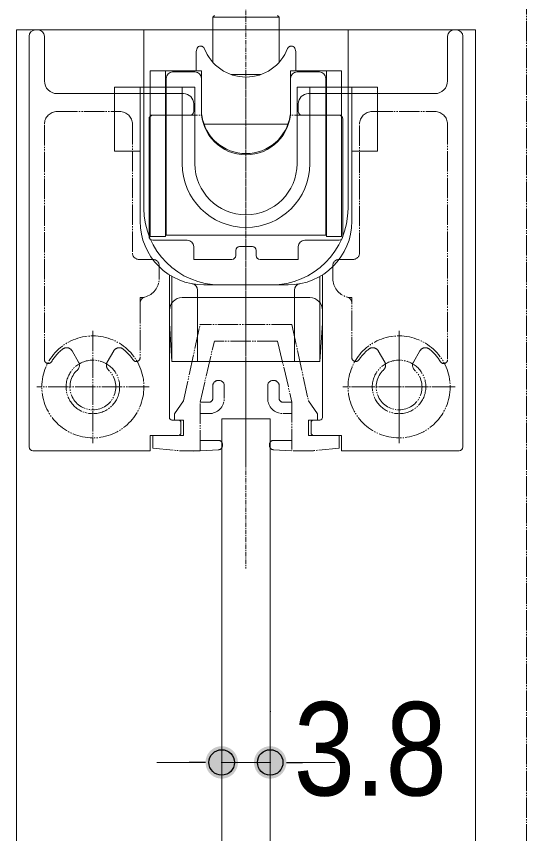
# Model space of a CAD drawing. Units: millimetres, scale not verified. Extents: x -6062 to 6062, y -3045 to 3045.
# Drawn here: x 910.7 to 1110.7, y 482.3 to 802.8 of the extents above; entities that cross this region are included whole.
import ezdxf
from ezdxf.enums import TextEntityAlignment as Align

# ---------------------------------------------------------------- set-up
doc = ezdxf.new("R2010")
doc.units = ezdxf.units.MM
doc.header["$LTSCALE"] = 20
doc.header["$PDMODE"] = 32
doc.header["$PDSIZE"] = 10
doc.linetypes.add('USER2', pattern=[10.5, 8, -0.5, 0.5, -0.5, 0.5, -0.5])
doc.linetypes.add('USER3', pattern=[2.91, 1.76, -0.4, 0.35, -0.4])
for name, color, linetype, lineweight in [('0-2_0', 7, 'Continuous', 25), ('0-4_2寸法-2', 7, 'Continuous', 15), ('0-6_3一般', 7, 'Continuous', 15)]:
    doc.layers.add(name, color=color, linetype=linetype, lineweight=lineweight)
doc.layers.add('0-3_Defpoints', color=7, linetype='Continuous')
doc.styles.add('ＭＳ Ｐゴシック', font='')
doc.styles.get('ＭＳ Ｐゴシック').set_extended_font_data('MS PGothic')

# ---------------------------------------------------------------- blocks, each defined once
blk = doc.blocks.new('_Dot')
at = {"layer": '0-2_0'}
blk.add_line((-10, 0), (-20, 0), dxfattribs=at)
for points in [[(0, 0), (-8.76, 4.82), (-8.09, 5.88)], [(0, 0), (-8.09, 5.88), (-7.29, 6.85)], [(0, 0), (-7.29, 6.85), (-6.37, 7.71)], [(0, 0), (-6.37, 7.71), (-5.36, 8.44)], [(0, 0), (-5.36, 8.44), (-4.26, 9.05)], [(0, 0), (-4.26, 9.05), (-3.09, 9.51)], [(0, 0), (-3.09, 9.51), (-1.87, 9.82)], [(0, 0), (-1.87, 9.82), (-0.63, 9.98)], [(0, 0), (-0.63, 9.98), (0.63, 9.98)], [(0, 0), (0.63, 9.98), (1.87, 9.82)], [(0, 0), (1.87, 9.82), (3.09, 9.51)], [(0, 0), (3.09, 9.51), (4.26, 9.05)], [(0, 0), (4.26, 9.05), (5.36, 8.44)], [(0, 0), (5.36, 8.44), (6.37, 7.71)], [(0, 0), (6.37, 7.71), (7.29, 6.85)], [(0, 0), (7.29, 6.85), (8.09, 5.88)], [(0, 0), (8.09, 5.88), (8.76, 4.82)], [(0, 0), (-10, 0), (-9.92, 1.25)], [(0, 0), (-9.92, -1.25), (-10, 0)], [(0, 0), (-9.92, 1.25), (-9.69, 2.49)], [(0, 0), (-9.69, -2.49), (-9.92, -1.25)], [(0, 0), (-9.69, 2.49), (-9.3, 3.68)], [(0, 0), (-9.3, -3.68), (-9.69, -2.49)], [(0, 0), (-9.3, 3.68), (-8.76, 4.82)], [(0, 0), (-8.76, -4.82), (-9.3, -3.68)], [(0, 0), (-8.09, -5.88), (-8.76, -4.82)], [(0, 0), (-7.29, -6.85), (-8.09, -5.88)], [(0, 0), (-6.37, -7.71), (-7.29, -6.85)], [(0, 0), (-5.36, -8.44), (-6.37, -7.71)], [(0, 0), (-4.26, -9.05), (-5.36, -8.44)], [(0, 0), (-3.09, -9.51), (-4.26, -9.05)], [(0, 0), (-1.87, -9.82), (-3.09, -9.51)], [(0, 0), (-0.63, -9.98), (-1.87, -9.82)], [(0, 0), (0.63, -9.98), (-0.63, -9.98)], [(0, 0), (8.76, 4.82), (9.3, 3.68)], [(0, 0), (9.3, 3.68), (9.69, 2.49)], [(0, 0), (9.69, 2.49), (9.92, 1.25)], [(0, 0), (9.92, 1.25), (10, 0)], [(0, 0), (1.87, -9.82), (0.63, -9.98)], [(0, 0), (3.09, -9.51), (1.87, -9.82)], [(0, 0), (4.26, -9.05), (3.09, -9.51)], [(0, 0), (5.36, -8.44), (4.26, -9.05)], [(0, 0), (6.37, -7.71), (5.36, -8.44)], [(0, 0), (7.29, -6.85), (6.37, -7.71)], [(0, 0), (8.09, -5.88), (7.29, -6.85)], [(0, 0), (8.76, -4.82), (8.09, -5.88)], [(0, 0), (9.3, -3.68), (8.76, -4.82)], [(0, 0), (9.69, -2.49), (9.3, -3.68)], [(0, 0), (9.92, -1.25), (9.69, -2.49)], [(0, 0), (10, 0), (9.92, -1.25)]]:
    blk.add_solid(points, dxfattribs=at)
blk = doc.blocks.new('グループ-12')
at = {"layer": '0-6_3一般', "linetype": 'USER3'}
blk.add_line((55763.7, 20061), (55763.7, 11725.2), dxfattribs=at)
blk = doc.blocks.new('グループ-15')
at = {"layer": '0-6_3一般'}
for p, q in [((55573.7, 12900), (55573.7, -35904.9)), ((55953.7, 12900), (55573.7, 12900)), ((55953.7, -35904.9), (55953.7, 12900))]:
    blk.add_line(p, q, dxfattribs=at)
blk.add_lwpolyline([(57563.7, 15950), (57563.7, -38750), (53963.7, -38750), (53963.7, 15950)], close=True, dxfattribs=at)
blk = doc.blocks.new('グループ-16')
at = {"layer": '0-6_3一般', "linetype": 'USER2'}
blk.add_line((57963.7, -40000), (57963.7, 20000), dxfattribs=at)
at = {"layer": '0-6_3一般'}
for name in ['グループ-12', 'グループ-15']:
    blk.add_blockref(name, (0, 0), dxfattribs=at)
blk = doc.blocks.new('グループ-17')
at = {"layer": '0-6_3一般'}
for p, q in [((55516.2, 16062.5), (55503.7, 16050)), ((55503.7, 16050), (55503.7, 15695.7)), ((56023.7, 16050), (56011.2, 16062.5)), ((56023.7, 15695.7), (56023.7, 16050)), ((53963.7, 15950), (54963.7, 15950)), ((54063.7, 15900), (54063.7, 12680)), ((54113.7, 15950), (54133.7, 15950)), ((54183.7, 15900), (54183.7, 15550)), ((54963.7, 15950), (54963.7, 14550)), ((56563.7, 15950), (57563.7, 15950)), ((56563.7, 14550), (56563.7, 15950)), ((57343.7, 15550), (57343.7, 15900)), ((57393.7, 15950), (57413.7, 15950)), ((57463.7, 12680), (57463.7, 15900)), ((55373.7, 15630), (55373.7, 15780)), ((55400.5, 15822.3), (55399.3, 15822)), ((56126.9, 15822.3), (56128, 15822)), ((56153.7, 15630), (56153.7, 15780)), ((55133.7, 15630), (55413.7, 15630)), ((55133.7, 15630), (55133.7, 14330)), ((55363.7, 15620), (55188.7, 15620)), ((55413.7, 15630), (55413.7, 15570)), ((55647, 15600), (55880.3, 15600)), ((56113.7, 15630), (56393.7, 15630)), ((56113.7, 15570), (56113.7, 15630)), ((56338.7, 15620), (56163.7, 15620)), ((56513.7, 15630), (56393.7, 15630)), ((56393.7, 14330), (56393.7, 15630)), ((56513.7, 15280), (56513.7, 15630)), ((55138.7, 15570), (55138.7, 14500)), ((55413.7, 15570), (55413.7, 15320)), ((56113.7, 15320), (56113.7, 15570)), ((56388.7, 15570), (56388.7, 14500)), ((54283.7, 15450), (55273.7, 15450)), ((54733.7, 15500), (54783.7, 15500)), ((54883.7, 15500), (54783.7, 15500)), ((54883.7, 15500), (54933.7, 15500)), ((54933.7, 15500), (54983.7, 15500)), ((54933.7, 14450), (54933.7, 15500)), ((55263.7, 15500), (54983.7, 15500)), ((55263.7, 14900), (55263.7, 15500)), ((56163.7, 15500), (56263.7, 15500)), ((56163.7, 14900), (56163.7, 15500)), ((56253.7, 15450), (57243.7, 15450)), ((56543.7, 15500), (56593.7, 15500)), ((56593.7, 15500), (56643.7, 15500)), ((56593.7, 15500), (56593.7, 14450)), ((56743.7, 15500), (56643.7, 15500)), ((56743.7, 15500), (56793.7, 15500)), ((56793.7, 15500), (56793.7, 15000)), ((55353.7, 15310), (55353.7, 15370)), ((56173.7, 15310), (56173.7, 15370)), ((55013.7, 15280), (55013.7, 14330)), ((55323.7, 15280), (55033.7, 15280)), ((56173.7, 15310), (56173.9, 15310)), ((56493.7, 15280), (56203.7, 15280)), ((56513.7, 14330), (56513.7, 15280)), ((55003.7, 14330), (55003.7, 15250)), ((55434.9, 15210), (56092.5, 15210)), ((56523.7, 15250), (56523.7, 14330)), ((54883.7, 15000), (54783.7, 15000)), ((54933.7, 15000), (54883.7, 15000)), ((56643.7, 15000), (56593.7, 15000)), ((56743.7, 15000), (56643.7, 15000)), ((56793.7, 15000), (56743.7, 15000)), ((55138.7, 14500), (55133.7, 14500)), ((55138.7, 14340), (55138.7, 14500)), ((56393.7, 14500), (56388.7, 14500)), ((56388.7, 14500), (56388.7, 14340)), ((55013.7, 14330), (55133.7, 14330)), ((55033.7, 14300), (55303.7, 14300)), ((56388.7, 14340), (55138.7, 14340)), ((56223.7, 14300), (56493.7, 14300)), ((56393.7, 14330), (56513.7, 14330)), ((55353.7, 14250), (55353.7, 14150)), ((55713.7, 14250), (55813.7, 14250)), ((56173.7, 14150), (56173.7, 14250)), ((55683.7, 14180), (55683.7, 14220)), ((55843.7, 14220), (55843.7, 14180)), ((55353.7, 14150), (55653.7, 14150)), ((55873.7, 14150), (56173.7, 14150)), ((55163.7, 14028.9), (55163.7, 13650)), ((56343.7, 13350), (56343.7, 14017)), ((56363.7, 13650), (56363.7, 14029.2)), ((56093.7, 13950), (55433.7, 13950)), ((55563.7, 13950), (55963.7, 13950)), ((56263.7, 13850), (55263.7, 13850)), ((55383.7, 13350), (55383.7, 13909.2)), ((55163.7, 13750), (55163.7, 12910)), ((56363.7, 12910), (56363.7, 13750)), ((55183.7, 13350), (55163.7, 13650)), ((56363.7, 13650), (56343.7, 13350)), ((55383.7, 13350), (55333.7, 13350)), ((55633.7, 13350), (55383.7, 13350)), ((55893.7, 13350), (55633.7, 13350)), ((56193.7, 13350), (56143.7, 13350)), ((56343.7, 13350), (56193.7, 13350)), ((55183.7, 12890), (55233.7, 12890)), ((56293.7, 12890), (56343.7, 12890)), ((55253.7, 12870), (55253.7, 12790)), ((56273.7, 12790), (56273.7, 12870)), ((55013.7, 12650), (54093.7, 12650)), ((57433.7, 12650), (56513.7, 12650))]:
    blk.add_line(p, q, dxfattribs=at)
at = {"layer": '0-6_3一般', "linetype": 'USER3'}
blk.add_line((55763.7, 12529.3), (55763.7, 15569.9), dxfattribs=at)
at = {"layer": '0-6_3一般', "linetype": 'USER2'}
for p, q in [((54283.7, 15310), (54773.7, 15310)), ((55013.7, 15280), (55417.3, 15280)), ((56513.7, 15280), (56110.1, 15280)), ((56753.7, 15310), (57243.7, 15310)), ((54183.7, 13363.5), (54183.7, 15210)), ((54873.7, 15210), (54873.7, 14200)), ((56653.7, 14200), (56653.7, 15210)), ((57343.7, 15210), (57343.7, 13363.5)), ((54923.7, 14150), (55033.7, 14150)), ((56493.7, 14150), (56603.7, 14150)), ((55083.7, 14100), (55083.7, 14000)), ((56443.7, 14000), (56443.7, 14100)), ((54933.7, 13824.2), (54933.7, 13850)), ((56593.7, 13850), (56593.7, 13824.2)), ((54933.7, 13806.4), (54933.7, 13379.1)), ((56593.7, 13379.1), (56593.7, 13806.4)), ((55763.7, 13758.4), (55763.7, 12558.4)), ((54563.7, 13590), (54563.7, 12710)), ((55273.7, 13040), (55403.7, 13640)), ((56123.7, 13640), (55403.7, 13640)), ((56123.7, 13640), (56253.7, 13040)), ((56963.7, 13590), (56963.7, 12710)), ((56963.7, 12732), (56963.7, 13568)), ((55403.7, 13030.3), (55515.7, 13510)), ((56011.7, 13510), (55515.7, 13510)), ((56011.7, 13510), (56123.7, 13030.3)), ((54400.6, 13432.5), (54451.4, 13344.4)), ((54726.8, 13432.5), (54675.9, 13344.4)), ((56851.4, 13344.4), (56800.6, 13432.5)), ((57075.9, 13344.4), (57126.8, 13432.5)), ((55573.7, 13350), (55953.7, 13350)), ((55003.7, 13150), (54123.7, 13150)), ((55503.7, 13160.3), (55503.7, 13060.3)), ((55553.7, 13200.3), (55543.7, 13200.3)), ((55593.7, 13060.3), (55593.7, 13160.3)), ((55933.7, 13160.3), (55933.7, 13060.3)), ((55983.7, 13200.3), (55973.7, 13200.3)), ((56023.7, 13060.3), (56023.7, 13160.3)), ((57403.7, 13150), (56523.7, 13150)), ((57381.7, 13150), (56545.7, 13150)), ((55203.7, 12940), (55273.7, 13040)), ((55403.7, 12650), (55403.7, 13030.3)), ((55473.7, 13030.3), (55403.7, 13030.3)), ((56123.7, 13030.3), (56053.7, 13030.3)), ((56123.7, 13030.3), (56123.7, 12650)), ((56253.7, 13040), (56323.7, 12940)), ((55203.7, 12890), (55203.7, 12940)), ((55203.7, 12890), (55273.7, 12890)), ((55273.7, 12770), (55273.7, 12890)), ((55403.7, 12940.3), (55473.7, 12940.3)), ((56053.7, 12940.3), (56123.7, 12940.3)), ((56253.7, 12890), (56323.7, 12890)), ((56253.7, 12890), (56253.7, 12770)), ((56323.7, 12940), (56323.7, 12890)), ((55033.7, 12770), (55273.7, 12770)), ((55033.7, 12670), (55033.7, 12770)), ((56253.7, 12770), (56493.7, 12770)), ((56493.7, 12770), (56493.7, 12670)), ((55548.7, 12730), (55403.7, 12730)), ((55578.7, 12687.6), (55578.7, 12700)), ((55948.7, 12700), (55948.7, 12687.6)), ((56123.7, 12730), (55978.7, 12730)), ((55033.7, 12670), (55233.7, 12650)), ((55403.7, 12650), (55233.7, 12650)), ((55394.2, 12649.5), (55352.5, 12647.3)), ((55403.7, 12650), (55550.2, 12657.7)), ((55977.1, 12657.7), (56123.7, 12650)), ((56293.7, 12650), (56123.7, 12650)), ((56493.7, 12670), (56293.7, 12650))]:
    blk.add_line(p, q, dxfattribs=at)
at = {"layer": '0-6_3一般'}
for points in [[(56023.7, 16050), (55538.5, 16050), (55503.7, 16050)], [(55437, 15804.4), (55436.6, 15805.4), (55436.1, 15806.4), (55435.6, 15807.4), (55435.1, 15808.4), (55434.5, 15809.3), (55433.9, 15810.3), (55433.2, 15811.1), (55432.6, 15812), (55431.8, 15812.8), (55431.1, 15813.6), (55430.3, 15814.4), (55429.5, 15815.1), (55428.6, 15815.8), (55427.7, 15816.5), (55426.8, 15817.1), (55425.9, 15817.8), (55424.9, 15818.3), (55423.8, 15818.9), (55422.8, 15819.4), (55421.7, 15819.9), (55420.5, 15820.4), (55419.4, 15820.8), (55418.3, 15821.2), (55417.2, 15821.6), (55416.1, 15821.9), (55414.9, 15822.2), (55413.8, 15822.4), (55412.7, 15822.6), (55411.6, 15822.8), (55410.5, 15822.9), (55409.4, 15823), (55408.3, 15823), (55407.1, 15823), (55406, 15823), (55404.9, 15822.9), (55403.8, 15822.8), (55402.7, 15822.7), (55401.6, 15822.5), (55400.5, 15822.3)], [(56090.3, 15804.4), (56090.8, 15805.4), (56091.2, 15806.4), (56091.7, 15807.4), (56092.3, 15808.4), (56092.9, 15809.3), (56093.5, 15810.3), (56094.1, 15811.1), (56094.8, 15812), (56095.5, 15812.8), (56096.2, 15813.6), (56097, 15814.4), (56097.9, 15815.1), (56098.7, 15815.8), (56099.6, 15816.5), (56100.5, 15817.1), (56101.5, 15817.8), (56102.5, 15818.3), (56103.5, 15818.9), (56104.6, 15819.4), (56105.7, 15819.9), (56106.8, 15820.4), (56107.9, 15820.8), (56109, 15821.2), (56110.2, 15821.6), (56111.3, 15821.9), (56112.4, 15822.2), (56113.5, 15822.4), (56114.6, 15822.6), (56115.7, 15822.8), (56116.9, 15822.9), (56118, 15823), (56119.1, 15823), (56120.2, 15823), (56121.3, 15823), (56122.4, 15822.9), (56123.5, 15822.8), (56124.7, 15822.7), (56125.8, 15822.5), (56126.9, 15822.3)], [(55133.7, 15630), (55013.7, 15630), (55013.7, 15280)], [(54783.7, 15000), (54733.7, 15000), (54733.7, 15500)], [(55263.7, 15500), (55363.7, 15500), (55363.7, 14900)], [(56543.7, 15500), (56263.7, 15500), (56263.7, 14900)], [(55333.7, 13350), (55183.7, 13350), (55183.7, 14017)], [(56143.7, 13909.2), (56143.7, 13350), (55893.7, 13350)], [(55233.7, 12770), (55013.7, 12770), (55013.7, 12650)], [(56513.7, 12650), (56513.7, 12770), (56293.7, 12770)]]:
    blk.add_lwpolyline(points, dxfattribs=at)
at = {"layer": '0-6_3一般', "linetype": 'USER2'}
for centre, radius in [((54563.7, 13150), 400), ((56963.7, 13150), 400), ((54563.7, 13150), 210), ((56963.7, 13150), 210)]:
    blk.add_circle(centre, radius, dxfattribs=at)
at = {"layer": '0-6_3一般'}
for centre, radius, start, end in [((54113.7, 15900), 50, 90, 180), ((54133.7, 15900), 50, 0, 90), ((57393.7, 15900), 50, 90, 180), ((57413.7, 15900), 50, 0, 90), ((55423.7, 15780), 50, 137.19127, 180), ((55409, 15793.6), 30, 108.77475, 137.19127), ((55763.7, 15930), 350, 201.03701, 338.96299), ((56118.3, 15793.6), 30, 42.80873, 71.22525), ((56103.7, 15780), 50, 0, 42.80873), ((55188.7, 15570), 50, 90, 180), ((55363.7, 15570), 50, 0, 90), ((56163.7, 15570), 50, 90, 180), ((56338.7, 15570), 50, 0, 90), ((54283.7, 15550), 100, 180, 270), ((57243.7, 15550), 100, 270, 0), ((55273.7, 15370), 80, 0, 90), ((56253.7, 15370), 80, 90, 180), ((55763.7, 15330), 350, 180, 188.21322), ((55763.7, 15320), 350, 180, 0), ((55763.7, 15330), 350, 351.78678, 0), ((55033.7, 15250), 30, 90, 180), ((55323.7, 15310), 30, 270, 0), ((55763.7, 15330), 350, 188.21322, 351.78678), ((56203.7, 15310), 30, 180, 270), ((56493.7, 15250), 30, 0, 90), ((55763.7, 14900), 500, 180, 0), ((55763.7, 14900), 400, 180, 0), ((55563.7, 14550), 600, 180, 270), ((55963.7, 14550), 600, 270, 360), ((55433.7, 14450), 500, 180, 270), ((56093.7, 14450), 500, 270, 0), ((55033.7, 14330), 30, 180, 270), ((55303.7, 14250), 50, 360, 90), ((56223.7, 14250), 50, 90, 180), ((56493.7, 14330), 30, 270, 0), ((55713.7, 14220), 30, 90, 180), ((55813.7, 14220), 30, 360, 90), ((55653.7, 14180), 30, 270, 360), ((55873.7, 14180), 30, 180, 270), ((55333.7, 13909.2), 50, 0, 79.52432), ((56193.7, 13909.2), 50, 100.47568, 180), ((55263.7, 13750), 100, 90, 180), ((56263.7, 13750), 100, 0, 90), ((55183.7, 12910), 20, 180, 270), ((55233.7, 12870), 20, 0, 90), ((56293.7, 12870), 20, 90, 180), ((56343.7, 12910), 20, 270, 0), ((55233.7, 12790), 20, 270, 0), ((56293.7, 12790), 20, 180, 270), ((54093.7, 12680), 30, 180, 270), ((57433.7, 12680), 30, 270, 0)]:
    blk.add_arc(centre, radius, start, end, dxfattribs=at)
at = {"layer": '0-6_3一般', "linetype": 'USER2'}
for centre, radius, start, end in [((54283.7, 15210), 100, 90, 180), ((54773.7, 15210), 100, 0, 90), ((56753.7, 15210), 100, 90, 180), ((57243.7, 15210), 100, 0, 90), ((54923.7, 14200), 50, 180, 270), ((56603.7, 14200), 50, 270, 0), ((55033.7, 14100), 50, 0, 90), ((56493.7, 14100), 50, 90, 180), ((54933.7, 14000), 150, 284.47751, 0), ((56593.7, 14000), 150, 180, 255.52249), ((54983.7, 13806.4), 50, 104.47751, 180), ((54933.7, 14000), 150, 270, 279.29547), ((56543.7, 13806.4), 50, 0, 75.52249), ((56593.7, 14000), 150, 260.70453, 270), ((54563.7, 13150), 380, 128.71474, 148.61185), ((54357.3, 13407.5), 50, 30, 128.71474), ((54770.1, 13407.5), 50, 51.28526, 150), ((54563.7, 13150), 380, 33.97635, 51.28526), ((56963.7, 13150), 380, 128.71474, 146.02365), ((56757.3, 13407.5), 50, 30, 128.71474), ((57170.1, 13407.5), 50, 51.28526, 150), ((56963.7, 13150), 380, 31.38815, 51.28526), ((54213.7, 13363.5), 30, 180, 328.61185), ((54408.1, 13319.4), 50, 312.55586, 30), ((54719.2, 13319.4), 50, 150, 227.44414), ((54903.7, 13379.1), 30, 213.97635, 0), ((56623.7, 13379.1), 30, 180, 326.02365), ((56808.1, 13319.4), 50, 312.55586, 30), ((57119.2, 13319.4), 50, 150, 227.44414), ((57313.7, 13363.5), 30, 211.38815, 0), ((54563.7, 13150), 180, 132.55586, 270), ((54563.7, 13150), 180, 270, 47.44414), ((56963.7, 13150), 180, 132.55586, 270), ((56963.7, 13150), 180, 270, 47.44414), ((55543.7, 13160.3), 40, 90, 180), ((55553.7, 13160.3), 40, 0, 90), ((55973.7, 13160.3), 40, 90, 180), ((55983.7, 13160.3), 40, 0, 90), ((55473.7, 13060.3), 30, 270, 0), ((55473.7, 13060.3), 120, 270, 0), ((56053.7, 13060.3), 120, 180, 270), ((56053.7, 13060.3), 30, 180, 270), ((55548.7, 12700), 30, 0, 90), ((55978.7, 12700), 30, 90, 180), ((55548.7, 12687.6), 30, 273, 0), ((55978.7, 12687.6), 30, 180, 267)]:
    blk.add_arc(centre, radius, start, end, dxfattribs=at)
blk = doc.blocks.new('グループ-18')
at = {"layer": '0-6_3一般'}
for name in ['グループ-16', 'グループ-17']:
    blk.add_blockref(name, (0, 0), dxfattribs=at)

msp = doc.modelspace()

# ---------------------------------------------------------------- linework, layer by layer
at = {"layer": '0-3_Defpoints'}
for p in [(991.18, 510.25), (1010.18, 510.25)]:
    msp.add_point(p, dxfattribs=at)
at = {"layer": '0-4_2寸法-2'}
for p, q in [((991.18, 530.25), (991.38, 530.25)), ((1010.18, 530.25), (1010.38, 530.25)), ((978.47, 510.25), (965.76, 510.25)), ((1010.18, 510.25), (991.18, 510.25)), ((1022.9, 510.25), (1035.61, 510.25))]:
    msp.add_line(p, q, dxfattribs=at)

# ---------------------------------------------------------------- block references
at = {"layer": '0-4_2寸法-2', "xscale": 0.6356201, "yscale": 0.6356201}
msp.add_blockref('_Dot', (991.18, 510.25), dxfattribs=at)
at = {"layer": '0-4_2寸法-2', "xscale": 0.6356201, "yscale": 0.6356201, "rotation": 180}
msp.add_blockref('_Dot', (1010.18, 510.25), dxfattribs=at)
at = {"layer": '0-6_3一般', "xscale": 0.05, "yscale": 0.05}
msp.add_blockref('グループ-18', (-1787.5, 0), dxfattribs=at)

# ---------------------------------------------------------------- texts
at = {"layer": '0-4_2寸法-2', "style": 'ＭＳ Ｐゴシック', "width": 0.9}
msp.add_text('3.8', height=36.66, dxfattribs=at).set_placement((1019.41, 486.28), align=Align.BOTTOM_LEFT)

doc.saveas('drawing.dxf')
